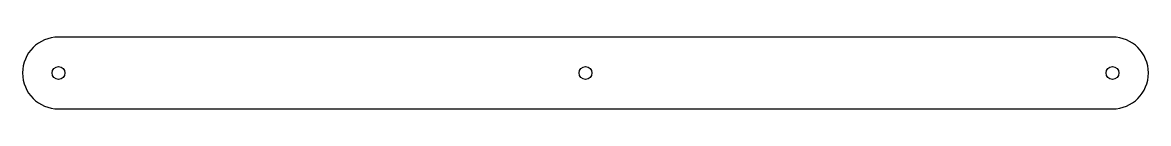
# Model space of a CAD drawing. Extents: x 68 to 365, y -118 to -99.
import ezdxf

# ---------------------------------------------------------------- set-up
doc = ezdxf.new("R2010")
doc.units = 0
doc.header["$MEASUREMENT"] = 0
doc.layers.get('0').update_dxf_attribs({"linetype": 'CONTINUOUS'})

msp = doc.modelspace()

# ---------------------------------------------------------------- linework, layer by layer
at = {"color": 0}
for p, q in [((355.21, -98.5), (77, -98.5)), ((77, -117.5), (355.21, -117.5))]:
    msp.add_line(p, q, dxfattribs=at)
for centre in [(77, -108), (216.11, -108), (355.21, -108)]:
    msp.add_circle(centre, 1.7, dxfattribs=at)
for centre, start, end in [((77, -108), 90, 270), ((355.21, -108), 270, 90)]:
    msp.add_arc(centre, 9.5, start, end, dxfattribs=at)

doc.saveas('drawing.dxf')
